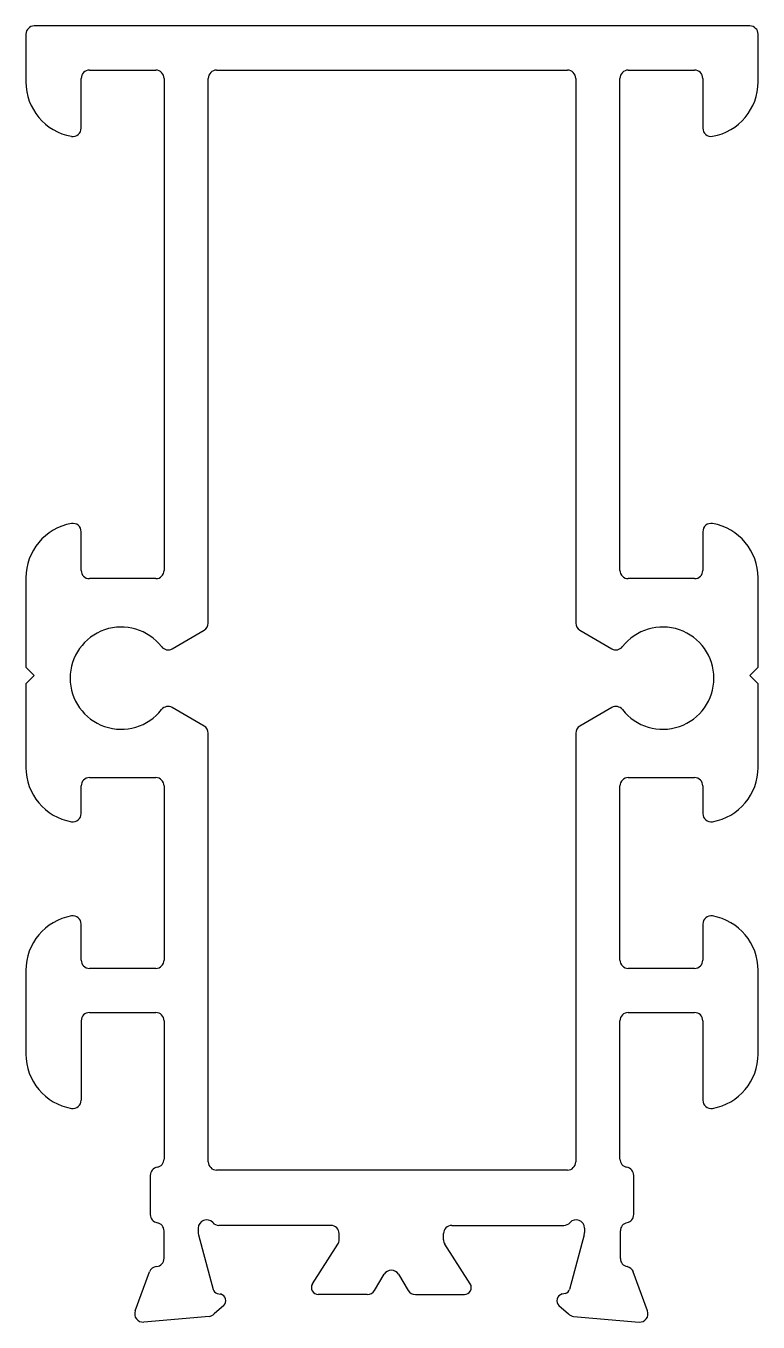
# Model space of a CAD drawing. Extents: x 2106.1 to 2132.6, y 972.1 to 1019.
import ezdxf

# ---------------------------------------------------------------- set-up
doc = ezdxf.new("R2010")
doc.units = 0
doc.layers.get('0').update_dxf_attribs({"linetype": 'CONTINUOUS'})

msp = doc.modelspace()

# ---------------------------------------------------------------- linework, layer by layer
for p, q in [((2106.147, 1018.726), (2106.147, 1017)), ((2132.347, 1019.026), (2106.447, 1019.026)), ((2132.647, 1017), (2132.647, 1018.726)), ((2108.447, 1017.426), (2110.847, 1017.426)), ((2113.047, 1017.426), (2125.747, 1017.426)), ((2127.947, 1017.426), (2130.347, 1017.426)), ((2108.147, 1015.326), (2108.147, 1017.126)), ((2111.147, 1017.126), (2111.147, 999.326)), ((2112.747, 997.418), (2112.747, 1017.126)), ((2126.047, 1017.126), (2126.047, 997.418)), ((2127.647, 999.326), (2127.647, 1017.126)), ((2130.647, 1017.126), (2130.647, 1015.326)), ((2108.147, 999.326), (2108.147, 1000.726)), ((2130.647, 1000.726), (2130.647, 999.326)), ((2106.147, 999.053), (2106.147, 995.826)), ((2110.847, 999.026), (2108.447, 999.026)), ((2130.347, 999.026), (2127.947, 999.026)), ((2132.647, 995.826), (2132.647, 999.053)), ((2111.441, 996.491), (2112.597, 997.158)), ((2126.197, 997.158), (2127.353, 996.491)), ((2106.147, 995.826), (2106.447, 995.526)), ((2132.347, 995.526), (2132.647, 995.826)), ((2106.447, 995.526), (2106.147, 995.226)), ((2106.147, 995.226), (2106.147, 992.199)), ((2132.647, 995.226), (2132.347, 995.526)), ((2132.647, 992.199), (2132.647, 995.226)), ((2112.597, 993.694), (2111.441, 994.362)), ((2127.353, 994.362), (2126.197, 993.694)), ((2112.747, 977.926), (2112.747, 993.435)), ((2126.047, 993.435), (2126.047, 977.926)), ((2108.147, 990.526), (2108.147, 991.526)), ((2108.447, 991.826), (2110.847, 991.826)), ((2111.147, 991.526), (2111.147, 985.226)), ((2127.647, 985.226), (2127.647, 991.526)), ((2127.947, 991.826), (2130.347, 991.826)), ((2130.647, 991.526), (2130.647, 990.526)), ((2108.147, 985.226), (2108.147, 986.526)), ((2130.647, 986.526), (2130.647, 985.226)), ((2110.847, 984.926), (2108.447, 984.926)), ((2130.347, 984.926), (2127.947, 984.926)), ((2106.147, 984.853), (2106.147, 981.826)), ((2132.647, 981.826), (2132.647, 984.853)), ((2108.147, 983.026), (2108.147, 980.153)), ((2108.447, 983.326), (2110.847, 983.326)), ((2111.147, 983.026), (2111.147, 978.026)), ((2127.647, 978.026), (2127.647, 983.026)), ((2127.947, 983.326), (2130.347, 983.326)), ((2130.647, 983.026), (2130.647, 980.153)), ((2110.647, 977.435), (2110.647, 976.018)), ((2125.747, 977.626), (2113.047, 977.626)), ((2128.147, 976.018), (2128.147, 977.435)), ((2112.383, 975.526), (2112.383, 975.366)), ((2117.183, 975.626), (2113.13, 975.626)), ((2121.563, 975.626), (2125.616, 975.626)), ((2126.363, 975.526), (2126.363, 975.366)), ((2111.147, 974.435), (2111.147, 975.426)), ((2112.393, 975.288), (2112.924, 973.306)), ((2117.483, 975.105), (2117.483, 975.326)), ((2121.263, 975.105), (2121.263, 975.326)), ((2126.353, 975.288), (2125.822, 973.306)), ((2127.663, 974.426), (2127.663, 975.429)), ((2116.516, 973.507), (2117.439, 974.949)), ((2122.23, 973.507), (2121.307, 974.949)), ((2110.101, 972.529), (2110.615, 973.94)), ((2118.759, 973.27), (2119.117, 973.856)), ((2119.629, 973.856), (2119.987, 973.27)), ((2128.645, 972.529), (2128.131, 973.94)), ((2113.306, 972.724), (2112.961, 972.421)), ((2113.066, 973.165), (2113.194, 973.142)), ((2118.503, 973.126), (2116.729, 973.126)), ((2120.243, 973.126), (2122.017, 973.126)), ((2125.44, 972.724), (2125.785, 972.421)), ((2125.68, 973.165), (2125.552, 973.142)), ((2112.775, 972.334), (2110.409, 972.128)), ((2125.971, 972.334), (2128.337, 972.128))]:
    msp.add_line(p, q)
for centre, radius, start, end in [((2106.447, 1018.726), 0.3, 90, 180), ((2132.347, 1018.726), 0.3, 0, 90), ((2108.447, 1017.126), 0.3, 90, 180), ((2110.847, 1017.126), 0.3, 0, 90), ((2113.047, 1017.126), 0.3, 90, 180), ((2125.747, 1017.126), 0.3, 0, 90), ((2127.947, 1017.126), 0.3, 90, 180), ((2130.347, 1017.126), 0.3, 0, 90), ((2108.147, 1017), 2, 180, 259.8358), ((2130.647, 1017), 2, 280.1642, 360), ((2107.847, 1015.326), 0.3, 259.8358, 360), ((2130.946, 1015.326), 0.299, 179.8513, 280.3129), ((2108.147, 999.053), 2, 100.1642, 180), ((2107.847, 1000.726), 0.3, 359.9838, 100.1804), ((2130.947, 1000.726), 0.3, 79.8196, 180.0162), ((2130.647, 999.053), 2, 0, 79.8358), ((2108.447, 999.326), 0.3, 180, 270), ((2110.847, 999.326), 0.3, 270, 0), ((2127.947, 999.326), 0.3, 180, 270), ((2130.347, 999.326), 0.3, 270, 0), ((2109.597, 995.426), 1.85, 38.0209, 321.9791), ((2112.447, 997.418), 0.3, 300, 0), ((2126.347, 997.418), 0.3, 180, 240), ((2129.197, 995.426), 1.85, 218.0209, 141.9791), ((2111.291, 996.751), 0.3, 218.0209, 300), ((2127.503, 996.751), 0.3, 240, 321.9791), ((2111.291, 994.102), 0.3, 60, 141.9791), ((2127.503, 994.102), 0.3, 38.0209, 120), ((2112.447, 993.435), 0.3, 0, 60), ((2126.347, 993.435), 0.3, 120, 180), ((2108.147, 992.199), 2, 180, 259.8358), ((2130.647, 992.199), 2, 280.1642, 0), ((2108.447, 991.526), 0.3, 90, 180), ((2110.847, 991.526), 0.3, 0, 90), ((2127.947, 991.526), 0.3, 90, 180), ((2130.347, 991.526), 0.3, 0, 90), ((2107.847, 990.526), 0.3, 259.8129, 0.0229), ((2130.947, 990.526), 0.3, 179.9771, 280.1871), ((2108.147, 984.853), 2, 100.1642, 180), ((2107.847, 986.526), 0.3, 359.9857, 100.1785), ((2130.947, 986.526), 0.3, 79.8215, 180.0143), ((2130.647, 984.853), 2, 0, 79.8358), ((2108.447, 985.226), 0.3, 180, 270), ((2110.847, 985.226), 0.3, 270, 0), ((2127.947, 985.226), 0.3, 180, 270), ((2130.347, 985.226), 0.3, 270, 360), ((2108.447, 983.026), 0.3, 90, 180), ((2110.847, 983.026), 0.3, 0, 90), ((2127.947, 983.026), 0.3, 90, 180), ((2130.347, 983.026), 0.3, 0, 90), ((2108.147, 981.826), 2, 180, 259.8358), ((2130.647, 981.826), 2, 280.1642, 0), ((2107.847, 980.153), 0.3, 259.8215, 0.0143), ((2130.947, 980.153), 0.3, 179.9857, 280.1785), ((2110.847, 978.026), 0.3, 279.5941, 360), ((2113.047, 977.926), 0.3, 180, 270), ((2125.747, 977.926), 0.3, 270, 0), ((2127.947, 978.026), 0.3, 180, 260.4059), ((2110.947, 977.435), 0.3, 99.5941, 180), ((2127.847, 977.435), 0.3, 0, 80.4059), ((2110.947, 976.018), 0.3, 180, 260.4059), ((2127.847, 976.018), 0.3, 281.17, 0), ((2110.847, 975.426), 0.3, 360, 80.4059), ((2112.683, 975.526), 0.3, 41.8103, 180), ((2113.13, 975.926), 0.3, 221.8103, 270), ((2117.183, 975.326), 0.3, 360, 90), ((2121.563, 975.326), 0.3, 90, 180), ((2125.616, 975.926), 0.3, 270, 318.1897), ((2126.063, 975.526), 0.3, 0, 138.1897), ((2127.963, 975.429), 0.3, 101.17, 180), ((2112.683, 975.366), 0.3, 180, 195), ((2117.183, 975.105), 0.3, 328.6045, 0), ((2121.563, 975.105), 0.3, 180, 211.3955), ((2126.063, 975.366), 0.3, 345, 360), ((2110.896, 973.837), 0.3, 94.7489, 160), ((2110.847, 974.435), 0.3, 274.7489, 0), ((2127.963, 974.426), 0.3, 180, 259.0957), ((2127.85, 973.837), 0.3, 20, 79.0957), ((2119.373, 973.7), 0.3, 31.3955, 148.6045), ((2113.118, 973.358), 0.2, 195, 255), ((2116.729, 973.376), 0.25, 148.6045, 270), ((2118.503, 973.426), 0.3, 270, 328.6045), ((2120.243, 973.426), 0.3, 211.3955, 270), ((2122.017, 973.376), 0.25, 270, 31.3955), ((2125.629, 973.358), 0.2, 285, 345), ((2113.129, 972.901), 0.25, 315, 75), ((2125.617, 972.901), 0.25, 105, 225), ((2110.383, 972.426), 0.3, 160, 275), ((2112.749, 972.633), 0.3, 275, 315), ((2125.998, 972.633), 0.3, 225, 265), ((2128.363, 972.426), 0.3, 265, 20)]:
    msp.add_arc(centre, radius, start, end)

doc.saveas('drawing.dxf')
